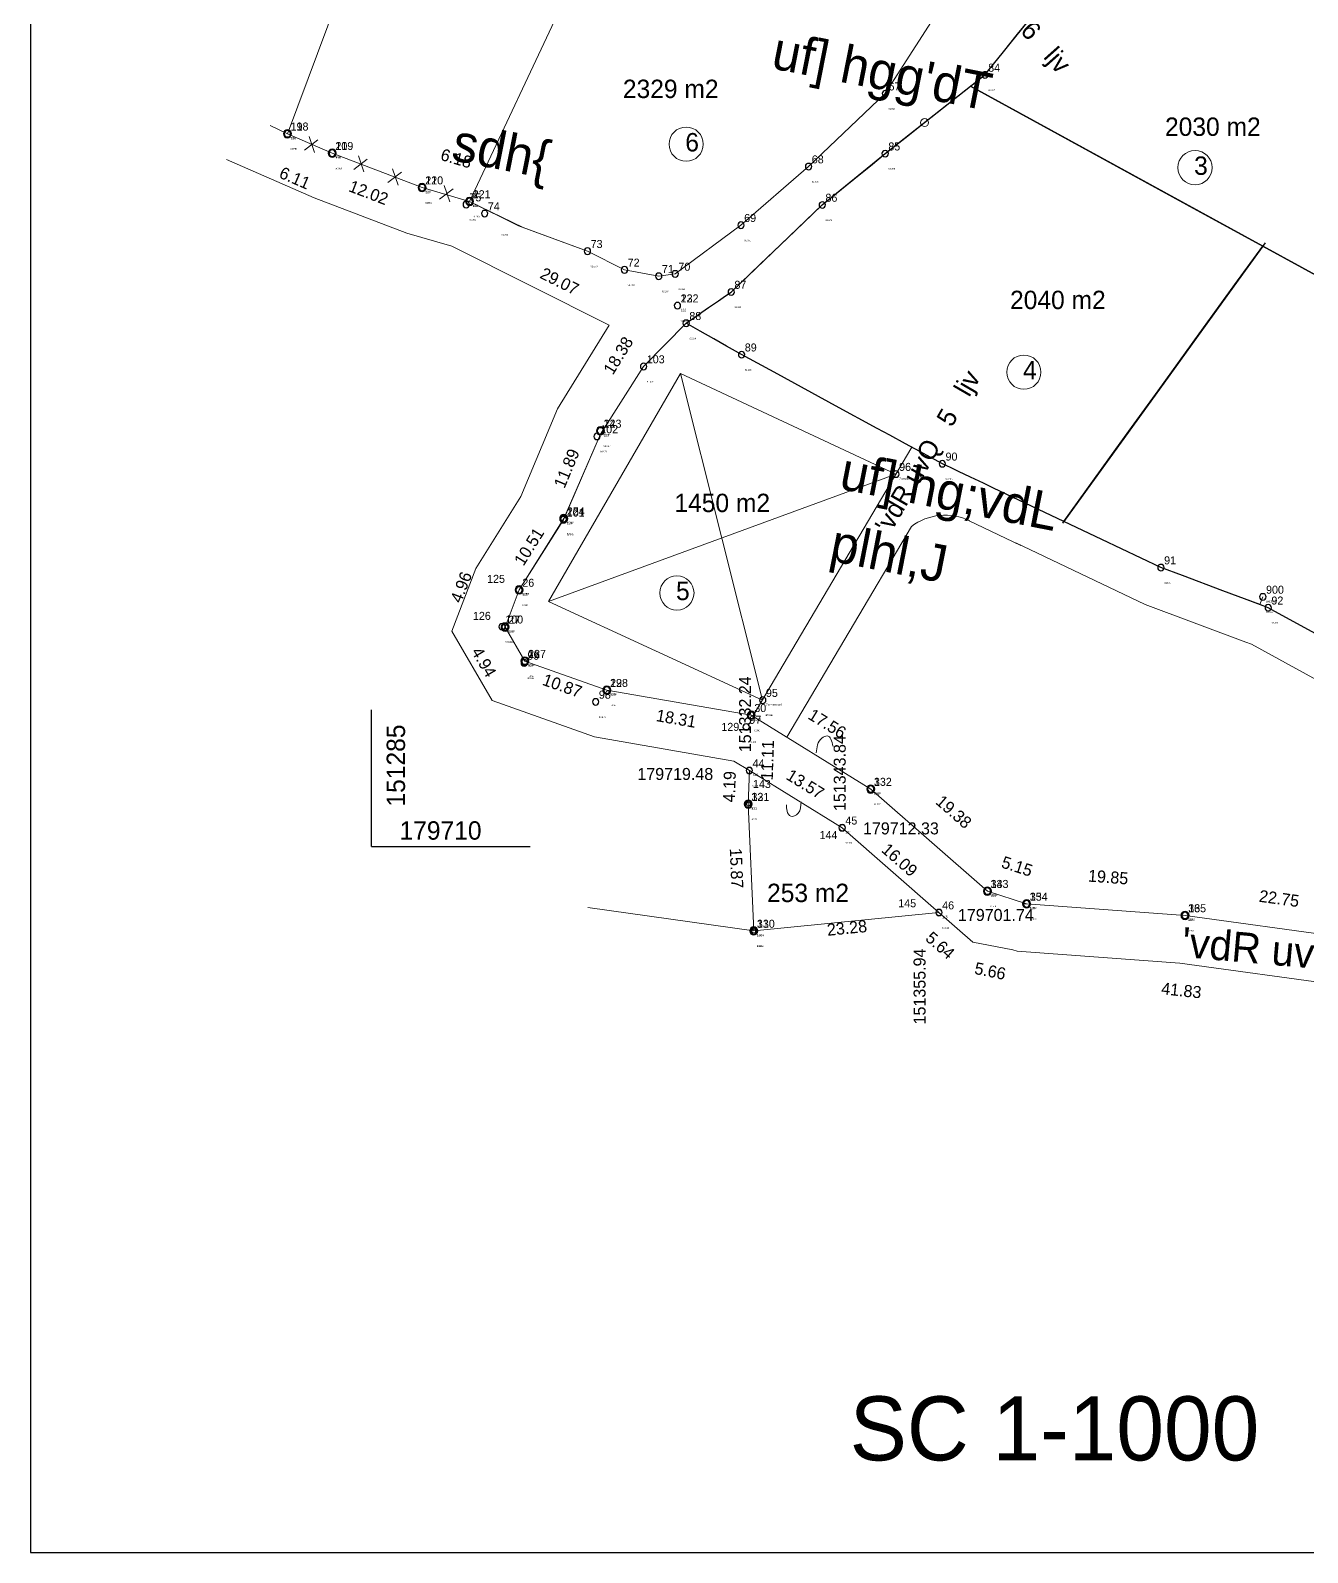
# Model space of a CAD drawing. Header units: millimetres. Extents: x 151242 to 151572, y 179622 to 180002.
# Drawn here: x 151242.4 to 151402, y 179621.7 to 179812 of the extents above; entities that cross this region are included whole.
import ezdxf

# ---------------------------------------------------------------- set-up
doc = ezdxf.new("R2010")
doc.units = ezdxf.units.MM
doc.layers.get('0').update_dxf_attribs({"linetype": 'CONTINUOUS'})
for name, color, linetype in [('DIM', 12, 'CONTINUOUS'), ('DIM6', 2, 'CONTINUOUS'), ('FRAME', 7, 'CONTINUOUS'), ('Layer1', 4, 'CONTINUOUS'), ('LINE', 3, 'CONTINUOUS'), ('Point_Codes', 7, 'CONTINUOUS'), ('Point_Elevations', 7, 'CONTINUOUS'), ('Point_Names', 7, 'CONTINUOUS'), ('TEXT', 6, 'CONTINUOUS')]:
    doc.layers.add(name, color=color, linetype=linetype)
doc.styles.add('F1', font='f1.shx', dxfattribs={"height": 0.5})
doc.styles.add('MONOTEXT', font='txt')

msp = doc.modelspace()

# ---------------------------------------------------------------- linework, layer by layer
at = {"color": 7}
for q in [(151285, 179727.06), (151304.86, 179710)]:
    msp.add_line((151285, 179710), q, dxfattribs=at)
at = {"color": 0}
for centre, radius, start, end in [((151361.69, 179806.42, 94.25), 0.4, 90, 270), ((151361.69, 179806.42, 94.25), 0.4, 270, 90), ((151349.23, 179804.08, 92.93), 0.4, 90, 270), ((151349.23, 179804.08, 92.93), 0.4, 270, 90), ((151274.5, 179799.07, 90.64), 0.5, 90, 270), ((151274.5, 179799.07), 0.4, 90, 270), ((151274.5, 179799.07, 90.64), 0.5, 270, 90), ((151274.5, 179799.07), 0.4, 270, 90), ((151280.1, 179796.64, 90.6), 0.5, 90, 270), ((151280.1, 179796.64, 90.6), 0.4, 90, 270), ((151280.1, 179796.64, 90.6), 0.5, 270, 90), ((151280.1, 179796.64, 90.6), 0.4, 270, 90), ((151349.21, 179796.58, 93.4), 0.4, 90, 270), ((151349.21, 179796.58, 93.4), 0.4, 270, 90), ((151339.64, 179794.97, 92.31), 0.4, 90, 270), ((151339.64, 179794.97, 92.31), 0.4, 270, 90), ((151291.33, 179792.34, 91.39), 0.5, 90, 270), ((151291.33, 179792.34), 0.4, 90, 270), ((151291.33, 179792.34, 91.39), 0.5, 270, 90), ((151291.33, 179792.34), 0.4, 270, 90), ((151296.85, 179790.22, 91.3), 0.4, 90, 270), ((151297.26, 179790.61, 92.24), 0.5, 90, 270), ((151296.85, 179790.22, 91.3), 0.4, 270, 90), ((151297.26, 179790.61, 92.24), 0.4, 90, 270), ((151297.26, 179790.61, 92.24), 0.5, 270, 90), ((151297.26, 179790.61, 92.24), 0.4, 270, 90), ((151299.15, 179789.09, 91.93), 0.4, 90, 270), ((151299.15, 179789.09, 91.93), 0.4, 270, 90), ((151341.35, 179790.17, 92.68), 0.4, 90, 270), ((151341.35, 179790.17, 92.68), 0.4, 270, 90), ((151331.19, 179787.64, 92.36), 0.4, 90, 270), ((151331.19, 179787.64, 92.36), 0.4, 270, 90), ((151312, 179784.39, 92.07), 0.4, 90, 270), ((151312, 179784.39, 92.07), 0.4, 270, 90), ((151316.63, 179782.06, 91.73), 0.4, 90, 270), ((151316.63, 179782.06, 91.73), 0.4, 270, 90), ((151320.91, 179781.26, 92.29), 0.4, 90, 270), ((151320.91, 179781.26, 92.29), 0.4, 270, 90), ((151322.97, 179781.55, 92.38), 0.4, 90, 270), ((151322.97, 179781.55, 92.38), 0.4, 270, 90), ((151329.97, 179779.29, 92.39), 0.4, 90, 270), ((151329.97, 179779.29, 92.39), 0.4, 270, 90), ((151323.25, 179777.59, 91.67), 0.4, 90, 270), ((151323.25, 179777.59, 91.67), 0.4, 270, 90), ((151324.34, 179775.39, 92.27), 0.4, 90, 270), ((151324.34, 179775.39, 92.27), 0.4, 270, 90), ((151331.27, 179771.46, 92.12), 0.4, 90, 270), ((151331.27, 179771.46, 92.12), 0.4, 270, 90), ((151319.02, 179769.98, 91.53), 0.4, 90, 270), ((151319.02, 179769.98, 91.53), 0.4, 270, 90), ((151313.62, 179761.93, 91.02), 0.5, 90, 270), ((151313.62, 179761.93, 91.02), 0.4, 90, 270), ((151313.62, 179761.93, 91.02), 0.5, 270, 90), ((151313.62, 179761.93, 91.02), 0.4, 270, 90), ((151313.2, 179761.24, 91.07), 0.4, 90, 270), ((151313.2, 179761.24, 91.07), 0.4, 270, 90), ((151350.56, 179756.53, 92.63), 0.4, 90, 270), ((151350.56, 179756.53, 92.63), 0.4, 270, 90), ((151356.36, 179757.82, 93.67), 0.4, 90, 270), ((151356.36, 179757.82, 93.67), 0.4, 270, 90), ((151309.03, 179750.97, 91.34), 0.5, 90, 270), ((151309.01, 179750.82, 90.83), 0.4, 90, 270), ((151309.03, 179750.97), 0.4, 90, 270), ((151309.01, 179750.82, 90.83), 0.4, 270, 90), ((151309.03, 179750.97, 91.34), 0.5, 270, 90), ((151309.03, 179750.97), 0.4, 270, 90), ((151383.68, 179744.85, 94.17), 0.4, 90, 270), ((151383.68, 179744.85, 94.17), 0.4, 270, 90), ((151303.46, 179742.05, 90.45), 0.5, 90, 270), ((151303.46, 179742.05), 0.4, 90, 270), ((151303.46, 179742.05, 90.45), 0.5, 270, 90), ((151303.46, 179742.05), 0.4, 270, 90), ((151396.42, 179741.18, 93.02), 0.4, 90, 270), ((151396.42, 179741.18, 93.02), 0.4, 270, 90), ((151397.09, 179739.83, 93.9), 0.4, 90, 270), ((151397.09, 179739.83, 93.9), 0.4, 270, 90), ((151301.33, 179737.46, 90.17), 0.4, 90, 270), ((151301.7, 179737.42, 90.8), 0.5, 90, 270), ((151301.7, 179737.42), 0.4, 90, 270), ((151301.33, 179737.46, 90.17), 0.4, 270, 90), ((151301.7, 179737.42, 90.8), 0.5, 270, 90), ((151301.7, 179737.42), 0.4, 270, 90), ((151304.18, 179733.16, 90.88), 0.5, 90, 270), ((151304.18, 179733.16), 0.4, 90, 270), ((151304.18, 179733.16, 90.88), 0.5, 270, 90), ((151304.18, 179733.16), 0.4, 270, 90), ((151304.1, 179732.93, 90.62), 0.4, 90, 270), ((151304.1, 179732.93, 90.62), 0.4, 270, 90), ((151314.43, 179729.53, 91.44), 0.5, 90, 270), ((151314.43, 179729.53), 0.4, 90, 270), ((151314.43, 179729.53, 91.44), 0.5, 270, 90), ((151314.43, 179729.53), 0.4, 270, 90), ((151313.03, 179728.06, 90.47), 0.4, 90, 270), ((151313.03, 179728.06, 90.47), 0.4, 270, 90), ((151333.91, 179728.28, 92.1), 0.4, 90, 270), ((151333.91, 179728.28, 92.1), 0.4, 270, 90), ((151332.47, 179726.39, 91.37), 0.5, 90, 270), ((151332.46, 179726.39), 0.4, 90, 270), ((151332.46, 179726.39), 0.4, 270, 90), ((151332.47, 179726.39, 91.37), 0.5, 270, 90), ((151331.84, 179724.92, 91.18), 0.4, 90, 270), ((151331.84, 179724.92, 91.18), 0.4, 270, 90), ((151332.24, 179719.48), 0.4, 90, 270), ((151332.24, 179719.48), 0.4, 270, 90), ((151347.41, 179717.17, 91.23), 0.5, 90, 270), ((151347.41, 179717.17, 91.23), 0.4, 90, 270), ((151347.41, 179717.17, 91.23), 0.5, 270, 90), ((151347.41, 179717.17, 91.23), 0.4, 270, 90), ((151332.1, 179715.29, 90.71), 0.5, 90, 270), ((151332.1, 179715.29, 90.71), 0.4, 90, 270), ((151332.1, 179715.29, 90.71), 0.5, 270, 90), ((151332.1, 179715.29, 90.71), 0.4, 270, 90), ((151343.84, 179712.33, 88.87), 0.4, 90, 270), ((151343.84, 179712.33, 88.87), 0.4, 270, 90), ((151361.99, 179704.41, 91.22), 0.5, 90, 270), ((151361.99, 179704.41), 0.4, 90, 270), ((151361.99, 179704.41, 91.22), 0.5, 270, 90), ((151361.99, 179704.41), 0.4, 270, 90), ((151366.89, 179702.82, 91.37), 0.5, 90, 270), ((151366.89, 179702.82, 91.37), 0.4, 90, 270), ((151366.89, 179702.82, 91.37), 0.5, 270, 90), ((151366.89, 179702.82, 91.37), 0.4, 270, 90), ((151355.94, 179701.73, 13.11), 0.4, 90, 270), ((151355.94, 179701.73, 13.11), 0.4, 270, 90), ((151386.69, 179701.37, 91.84), 0.5, 90, 270), ((151386.69, 179701.37), 0.4, 90, 270), ((151386.69, 179701.37, 91.84), 0.5, 270, 90), ((151386.69, 179701.37), 0.4, 270, 90), ((151332.78, 179699.43, 90.54), 0.5, 90, 270), ((151332.78, 179699.43), 0.4, 90, 270), ((151332.78, 179699.43, 90.54), 0.5, 270, 90), ((151332.78, 179699.43), 0.4, 270, 90)]:
    msp.add_arc(centre, radius, start, end, dxfattribs=at)
at = {"layer": 'DIM', "color": 7, "lineweight": 0}
for p, q in [((151274.5, 179799.07), (151291.89, 179845.62)), ((151280.1, 179796.64), (151274.5, 179799.07)), ((151291.33, 179792.34), (151280.1, 179796.64)), ((151297.26, 179790.61), (151291.33, 179792.34)), ((151303.39, 179787.54), (151297.26, 179790.61)), ((151309.03, 179750.97), (151313.62, 179761.53)), ((151303.46, 179742.05), (151309.03, 179750.97)), ((151301.7, 179737.42), (151303.46, 179742.05)), ((151304.18, 179733.16), (151301.7, 179737.42)), ((151314.43, 179729.53), (151304.18, 179733.16)), ((151332.47, 179726.39), (151314.43, 179729.53)), ((151347.41, 179717.17), (151332.47, 179726.39)), ((151332.1, 179715.29), (151332.24, 179719.48)), ((151343.84, 179712.33), (151332.24, 179719.48)), ((151347.41, 179717.17, 91.23), (151361.99, 179704.41)), ((151332.78, 179699.43), (151332.1, 179715.29)), ((151343.84, 179712.33, 88.87), (151355.94, 179701.73, 13.11)), ((151366.89, 179702.82), (151361.99, 179704.41)), ((151361.99, 179704.41), (151361.99, 179704.41)), ((151361.99, 179704.41), (151361.99, 179704.41)), ((151355.94, 179701.73), (151332.78, 179699.43)), ((151366.89, 179702.82), (151366.4, 179702.77)), ((151386.69, 179701.37), (151366.89, 179702.82)), ((151409.23, 179698.26), (151386.69, 179701.37))]:
    msp.add_line(p, q, dxfattribs=at)
at = {"layer": 'DIM6', "color": 7, "lineweight": 0}
for p, q in [((151319.72, 179838.41, 91.3), (151297.26, 179790.61, 91.3)), ((151349.23, 179804.08, 91.3), (151358.95, 179819.29, 91.3)), ((151349.23, 179804.08, 91.3), (151358.95, 179819.29, 91.3)), ((151371.21, 179818.26, 94.25), (151361.69, 179806.42, 94.25)), ((151368.94, 179815.44, 94.25), (151361.69, 179806.42, 94.25)), ((151361.69, 179806.42, 94.25), (151349.21, 179796.58, 93.4)), ((151361.69, 179806.42, 94.25), (151349.21, 179796.58, 94.25)), ((151339.64, 179794.97, 91.3), (151349.23, 179804.08, 91.3)), ((151339.64, 179794.97, 91.3), (151349.23, 179804.08, 91.3)), ((151354.14, 179800.46, 94.94), (151349.21, 179796.58, 94.94)), ((151274.5, 179799.07), (151272.33, 179800.12)), ((151278.31, 179798.32), (151276.62, 179797.03)), ((151277.21, 179798.74), (151277.89, 179796.71)), ((151278.19, 179798.24), (151278.31, 179798.32)), ((151349.21, 179796.58, 93.4), (151341.35, 179790.17, 92.68)), ((151349.21, 179796.58, 94.94), (151341.35, 179790.17, 94.94)), ((151349.21, 179796.58, 94.25), (151341.35, 179790.17, 94.25)), ((151277.84, 179791.08), (151266.89, 179795.83)), ((151284.47, 179795.89), (151282.79, 179794.61)), ((151283.37, 179796.31), (151284.05, 179794.29)), ((151284.35, 179795.81), (151284.47, 179795.89)), ((151287.65, 179794.67), (151288.33, 179792.65)), ((151331.19, 179787.64, 91.3), (151339.64, 179794.97, 91.3)), ((151331.19, 179787.64, 91.3), (151339.64, 179794.97, 91.3)), ((151288.76, 179794.25), (151287.07, 179792.97)), ((151288.64, 179794.17), (151288.76, 179794.25)), ((151294.1, 179792.59), (151294.79, 179790.57)), ((151289.41, 179786.65), (151277.84, 179791.08)), ((151295.21, 179792.17), (151293.52, 179790.89)), ((151295.09, 179792.09), (151295.21, 179792.17)), ((151297.26, 179790.61, 91.3), (151297.26, 179790.61, 91.3)), ((151297.26, 179790.61, 91.3), (151297.26, 179790.61, 91.3)), ((151297.26, 179790.61, 91.3), (151297.26, 179790.61, 91.3)), ((151297.26, 179790.61, 91.3), (151303.95, 179787.34, 91.3)), ((151341.35, 179790.17, 92.68), (151329.97, 179779.29, 92.39)), ((151341.35, 179790.17, 94.94), (151329.97, 179779.29, 94.94)), ((151341.35, 179790.17, 94.25), (151329.97, 179779.29, 94.25)), ((151303.39, 179787.54, 91.3), (151312, 179784.39, 91.3)), ((151303.95, 179787.34, 91.3), (151312, 179784.39, 91.3)), ((151322.97, 179781.55, 91.3), (151331.19, 179787.64, 91.3)), ((151322.97, 179781.55, 91.3), (151331.19, 179787.64, 91.3)), ((151295.06, 179785), (151289.41, 179786.65)), ((151314.71, 179775.16), (151295.06, 179785)), ((151312, 179784.39, 91.3), (151316.63, 179782.06, 91.3)), ((151312, 179784.39, 91.3), (151316.63, 179782.06, 91.3)), ((151316.63, 179782.06, 91.3), (151320.91, 179781.26, 91.3)), ((151316.63, 179782.06, 91.3), (151320.91, 179781.26, 91.3)), ((151320.91, 179781.26, 91.3), (151322.97, 179781.55, 91.3)), ((151320.91, 179781.26, 91.3), (151322.97, 179781.55, 91.3)), ((151329.97, 179779.29, 92.39), (151324.34, 179775.39, 92.27)), ((151329.97, 179779.29, 94.94), (151324.34, 179775.39, 94.94)), ((151329.97, 179779.29, 94.25), (151324.34, 179775.39, 94.25)), ((151308.27, 179764.68), (151314.71, 179775.16)), ((151324.34, 179775.39, 92.27), (151319.02, 179769.98, 91.53)), ((151324.34, 179775.39, 92.68), (151319.02, 179769.98, 92.68)), ((151324.34, 179775.39, 92.27), (151331.27, 179771.46, 92.12)), ((151324.34, 179775.39, 94.94), (151331.27, 179771.46, 94.94)), ((151331.27, 179771.46, 92.68), (151324.34, 179775.39, 92.68)), ((151324.34, 179775.39, 94.25), (151331.27, 179771.46, 94.25)), ((151319.02, 179769.98, 91.53), (151313.62, 179761.53, 91.02)), ((151319.02, 179769.98, 92.68), (151313.62, 179761.53, 92.68)), ((151331.27, 179771.46, 92.12), (151356.36, 179757.82, 93.67)), ((151331.27, 179771.46, 94.94), (151352.55, 179759.89, 94.94)), ((151352.55, 179759.89, 92.68), (151331.27, 179771.46, 92.68)), ((151331.27, 179771.46, 94.25), (151356.36, 179757.82, 94.25)), ((151303.68, 179753.73), (151308.27, 179764.68)), ((151313.62, 179761.53, 92.68), (151309.01, 179750.82, 92.68)), ((151332.66, 179726.26, 92.68), (151352.55, 179759.89, 92.68)), ((151352.55, 179759.89, 94.94), (151356.36, 179757.82, 94.94)), ((151356.36, 179757.82, 93.67), (151383.68, 179744.85, 94.17)), ((151356.36, 179757.82, 94.94), (151383.68, 179744.85, 94.94)), ((151356.36, 179757.82, 94.25), (151383.68, 179744.85, 94.25)), ((151298.06, 179744.74), (151303.68, 179753.73)), ((151309.01, 179750.82, 92.68), (151303.46, 179742.05, 92.68)), ((151366.18, 179747.62, 97.69), (151359.64, 179750.75, 97.69)), ((151381.73, 179740.24), (151365.55, 179747.92)), ((151295.07, 179736.88), (151298.06, 179744.74)), ((151383.68, 179744.85, 94.17), (151396.05, 179740.22, 97.69)), ((151383.68, 179744.85, 94.94), (151396.05, 179740.22, 94.94)), ((151383.68, 179744.85, 94.25), (151397.09, 179739.83, 94.25)), ((151303.46, 179742.05, 92.68), (151301.7, 179737.42, 92.68)), ((151396.05, 179740.22, 97.69), (151396.42, 179741.18, 93.02)), ((151394.29, 179735.54), (151381.73, 179740.24)), ((151397.09, 179739.83, 93.9), (151396.05, 179740.22, 97.69)), ((151396.05, 179740.22), (151397.09, 179739.83)), ((151416.94, 179728.93, 94.06), (151397.09, 179739.83, 93.9)), ((151397.09, 179739.83), (151416.94, 179728.93)), ((151397.09, 179739.83, 94.25), (151416.94, 179728.93, 94.25)), ((151301.7, 179737.42, 92.68), (151304.18, 179733.16, 92.68)), ((151300.11, 179728.24), (151295.07, 179736.88)), ((151394.99, 179735.27), (151394.29, 179735.54)), ((151415.01, 179724.28), (151394.99, 179735.27)), ((151304.18, 179733.16, 92.68), (151314.43, 179729.53, 92.68)), ((151312.9, 179723.7), (151300.11, 179728.24)), ((151314.43, 179729.53, 92.68), (151332.46, 179726.39, 92.68)), ((151332.46, 179726.39, 92.68), (151332.66, 179726.26, 92.68)), ((151330.3, 179720.67), (151312.9, 179723.7)), ((151332.24, 179719.48), (151330.3, 179720.67))]:
    msp.add_line(p, q, dxfattribs=at)
at = {"layer": 'DIM6', "color": 7}
for p, q in [((151365.77, 179811.5, 0.88), (151371.21, 179818.26, 0.88)), ((151364, 179809.3, 0.88), (151365.77, 179811.5, 0.88)), ((151361.69, 179806.42, 0.88), (151364, 179809.3, 0.88)), ((151359.89, 179805.01, 0.88), (151361.69, 179806.42, 0.88)), ((151354.14, 179800.46, 93.5), (151359.89, 179805.01, 93.5)), ((151359.89, 179805.01, 90.53), (151411.98, 179776.48, -0.73)), ((151359.89, 179805.01, 93.5), (151378.14, 179795.01, 93.5)), ((151396.4, 179785.01, 0.88), (151359.89, 179805.01, 0.88)), ((151351.68, 179798.52, 93.5), (151354.14, 179800.46, 93.5)), ((151349.21, 179796.58, 93.5), (151351.68, 179798.52, 93.5)), ((151347.62, 179795.28, 93.5), (151349.21, 179796.58, 93.5)), ((151345.28, 179793.38, 93.5), (151347.62, 179795.28, 93.5)), ((151378.14, 179795.01, 93.5), (151388.64, 179789.26, 93.5)), ((151341.35, 179790.17, 93.5), (151345.28, 179793.38, 93.5)), ((151337, 179786.02, 93.5), (151340.08, 179788.96, 93.5)), ((151340.08, 179788.96, 93.5), (151341.35, 179790.17, 93.5)), ((151388.64, 179789.26, 93.5), (151396.4, 179785.01, 93.5)), ((151333.6, 179782.76, 93.5), (151337, 179786.02, 93.5)), ((151396.69, 179785.42, 28.52), (151371.37, 179750.39, 93.92)), ((151396.4, 179785.01, 93.5), (151391.67, 179778.47, 93.5)), ((151393.27, 179780.69), (151396.4, 179785.01)), ((151396.4, 179785.01), (151411.06, 179776.98)), ((151411.06, 179776.98, 0.88), (151396.4, 179785.01, 0.88)), ((151329.97, 179779.29, 93.5), (151333.6, 179782.76, 93.5)), ((151329.26, 179778.8, 93.5), (151329.97, 179779.29, 93.5)), ((151388.48, 179774.06), (151393.27, 179780.69)), ((151324.34, 179775.39, 93.5), (151327.15, 179777.34, 93.5)), ((151327.15, 179777.34, 93.5), (151328.36, 179778.17, 93.5)), ((151328.36, 179778.17, 93.5), (151329.26, 179778.8, 93.5)), ((151391.67, 179778.47, 93.5), (151384.03, 179767.91, 93.5)), ((151326.07, 179774.41, 93.5), (151324.34, 179775.39, 93.5)), ((151327.8, 179773.42, 93.5), (151326.07, 179774.41, 93.5)), ((151383.32, 179766.92), (151388.48, 179774.06)), ((151329.36, 179772.54, 93.5), (151327.8, 179773.42, 93.5)), ((151331.27, 179771.46, 93.5), (151329.36, 179772.54, 93.5)), ((151335.78, 179769.01, 93.5), (151331.27, 179771.46, 93.5)), ((151343.02, 179765.07, 93.5), (151335.78, 179769.01, 93.5)), ((151384.03, 179767.91, 93.5), (151375.33, 179755.87, 93.5)), ((151379.68, 179761.89), (151383.32, 179766.92)), ((151348.21, 179762.25, 93.5), (151343.02, 179765.07, 93.5)), ((151349.8, 179761.38, 93.5), (151348.21, 179762.25, 93.5)), ((151351.77, 179760.31, 93.5), (151349.8, 179761.38, 93.5)), ((151353.55, 179759.34, 93.5), (151351.77, 179760.31, 93.5)), ((151378.05, 179759.64), (151379.68, 179761.89)), ((151355.37, 179758.36, 93.5), (151353.55, 179759.34, 93.5)), ((151356.36, 179757.82, 93.5), (151355.37, 179758.36, 93.5)), ((151374.42, 179754.61), (151378.05, 179759.64)), ((151357.46, 179757.3, 93.5), (151356.36, 179757.82, 93.5)), ((151358.36, 179756.87, 93.5), (151357.46, 179757.3, 93.5)), ((151359.89, 179756.14, 93.5), (151358.36, 179756.87, 93.5)), ((151361.49, 179755.38, 93.5), (151359.89, 179756.14, 93.5)), ((151362.76, 179754.78, 93.5), (151361.49, 179755.38, 93.5)), ((151364.34, 179754.03, 93.5), (151362.76, 179754.78, 93.5)), ((151375.33, 179755.87, 93.5), (151371.53, 179750.62, 93.5)), ((151371.53, 179750.62), (151374.42, 179754.61)), ((151371.53, 179750.62, 93.5), (151364.34, 179754.03, 93.5)), ((151376.28, 179748.36), (151371.53, 179750.62)), ((151383.68, 179744.85), (151376.28, 179748.36)), ((151386.38, 179743.84), (151383.68, 179744.85)), ((151391.43, 179741.95), (151386.38, 179743.84)), ((151396.05, 179740.23), (151391.43, 179741.95)), ((151397.09, 179739.83), (151396.05, 179740.23)), ((151416.94, 179728.93), (151397.09, 179739.83))]:
    msp.add_line(p, q, dxfattribs=at)
at = {"layer": 'DIM6', "color": 7, "lineweight": 0}
for centre, radius in [((151354.14, 179800.46, 96.48), 0.5), ((151324.34, 179797.77), 2.14), ((151387.94, 179794.83), 2.14), ((151366.55, 179769.27), 2.14), ((151323.18, 179741.68), 2.14), ((151332.24, 179719.48), 0.371), ((151343.84, 179712.33), 0.371), ((151355.94, 179701.74, 9.45), 0.371)]:
    msp.add_circle(centre, radius, dxfattribs=at)
msp.add_arc((151356.71, 179744.44, 97.69), 6.96, 63.7646, 127.3723, dxfattribs=at)
for points in [[(151342.71, 179722.49), (151341.96, 179723.81), (151341.3, 179723.53), (151340.59, 179721.69)], [(151338.7, 179715.56), (151338.32, 179714.14), (151337.42, 179713.76), (151336.95, 179714.42), (151336.9, 179715.18)]]:
    msp.add_spline(points, degree=3, dxfattribs=at)
at = {"layer": 'Layer1', "color": 7, "linetype": 'Continuous'}
for p, q in [((151242.38, 180001.74), (151242.38, 179621.74)), ((151242.38, 179621.74), (151522.38, 179621.74))]:
    msp.add_line(p, q, dxfattribs=at)
at = {"layer": 'LINE', "color": 7, "lineweight": 0}
for p, q in [((151332.78, 179699.43), (151312.06, 179702.36)), ((151355.94, 179701.74, 9.45), (151360.19, 179698.02, -13.43)), ((151365.17, 179697.07), (151360.19, 179698.02)), ((151365.73, 179696.89), (151365.17, 179697.07)), ((151386.06, 179695.4), (151365.73, 179696.89)), ((151407.32, 179692.47), (151386.06, 179695.4))]:
    msp.add_line(p, q, dxfattribs=at)
for centre in [(151332.1, 179715.29, 90.71), (151332.78, 179699.43, 90.54)]:
    msp.add_circle(centre, 0.24, dxfattribs=at)
at = {"layer": 'TEXT', "color": 7, "lineweight": 0}
for p, q in [((151323.65, 179769.1, 92.32), (151307.12, 179740.61, 91.36)), ((151323.65, 179769.1, 92.32), (151350.56, 179756.53, 92.63)), ((151333.86, 179728.29, 92.21), (151323.65, 179769.1, 92.32)), ((151352.55, 179759.89, 92.68), (151332.66, 179726.26, 92.18)), ((151350.56, 179756.53, 92.63), (151307.12, 179740.61, 91.36)), ((151352.49, 179749.97, 92.57), (151336.92, 179723.64, 92.18)), ((151307.12, 179740.61, 91.36), (151333.86, 179728.29, 92.21))]:
    msp.add_line(p, q, dxfattribs=at)

# ---------------------------------------------------------------- texts
at = {"color": 7, "ltscale": 0.2}
msp.add_text('SC 1-1000', height=8.008, dxfattribs=at).set_placement((151344.78, 179633.26))
at = {"flags": 1}
for tag, p, height in [('NAME', (151361.29, 179806.02, 94.25), 0.004), ('FEATURE_CODE', (151361.29, 179806.02, 94.25), 0.004), ('NAME', (151348.83, 179803.68, 92.93), 0.004), ('FEATURE_CODE', (151348.83, 179803.68, 92.93), 0.004), ('NAME', (151274, 179798.57, 90.64), 0.005), ('FEATURE_CODE', (151274, 179798.57, 90.64), 0.005), ('NAME', (151274.1, 179798.67), 0.004), ('FEATURE_CODE', (151274.1, 179798.67), 0.004), ('NAME', (151279.6, 179796.14, 90.6), 0.005), ('FEATURE_CODE', (151279.6, 179796.14, 90.6), 0.005), ('NAME', (151279.7, 179796.24, 90.6), 0.004), ('FEATURE_CODE', (151279.7, 179796.24, 90.6), 0.004), ('NAME', (151339.24, 179794.57, 92.31), 0.004), ('FEATURE_CODE', (151339.24, 179794.57, 92.31), 0.004), ('NAME', (151348.81, 179796.18, 93.4), 0.004), ('FEATURE_CODE', (151348.81, 179796.18, 93.4), 0.004), ('NAME', (151290.83, 179791.84, 91.39), 0.005), ('FEATURE_CODE', (151290.83, 179791.84, 91.39), 0.005), ('NAME', (151290.93, 179791.94), 0.004), ('FEATURE_CODE', (151290.93, 179791.94), 0.004), ('NAME', (151296.45, 179789.82, 91.3), 0.004), ('FEATURE_CODE', (151296.45, 179789.82, 91.3), 0.004), ('NAME', (151296.76, 179790.11, 92.24), 0.005), ('FEATURE_CODE', (151296.76, 179790.11, 92.24), 0.005), ('NAME', (151296.86, 179790.21, 92.24), 0.004), ('FEATURE_CODE', (151296.86, 179790.21, 92.24), 0.004), ('NAME', (151340.95, 179789.77, 92.68), 0.004), ('FEATURE_CODE', (151340.95, 179789.77, 92.68), 0.004), ('NAME', (151298.75, 179788.69, 91.93), 0.004), ('FEATURE_CODE', (151298.75, 179788.69, 91.93), 0.004), ('NAME', (151330.79, 179787.24, 92.36), 0.004), ('FEATURE_CODE', (151330.79, 179787.24, 92.36), 0.004), ('NAME', (151311.6, 179783.99, 92.07), 0.004), ('FEATURE_CODE', (151311.6, 179783.99, 92.07), 0.004), ('NAME', (151316.23, 179781.66, 91.73), 0.004), ('FEATURE_CODE', (151316.23, 179781.66, 91.73), 0.004), ('NAME', (151322.57, 179781.15, 92.38), 0.004), ('FEATURE_CODE', (151322.57, 179781.15, 92.38), 0.004), ('NAME', (151320.51, 179780.86, 92.29), 0.004), ('FEATURE_CODE', (151320.51, 179780.86, 92.29), 0.004), ('NAME', (151329.57, 179778.89, 92.39), 0.004), ('FEATURE_CODE', (151329.57, 179778.89, 92.39), 0.004), ('NAME', (151322.85, 179777.19, 91.67), 0.004), ('FEATURE_CODE', (151322.85, 179777.19, 91.67), 0.004), ('NAME', (151323.94, 179774.99, 92.27), 0.004), ('FEATURE_CODE', (151323.94, 179774.99, 92.27), 0.004), ('NAME', (151330.87, 179771.06, 92.12), 0.004), ('FEATURE_CODE', (151330.87, 179771.06, 92.12), 0.004), ('NAME', (151318.62, 179769.58, 91.53), 0.004), ('FEATURE_CODE', (151318.62, 179769.58, 91.53), 0.004), ('NAME', (151312.8, 179760.84, 91.07), 0.004), ('FEATURE_CODE', (151312.8, 179760.84, 91.07), 0.004), ('NAME', (151313.12, 179761.43, 91.02), 0.005), ('FEATURE_CODE', (151313.12, 179761.43, 91.02), 0.005), ('NAME', (151313.22, 179761.53, 91.02), 0.004), ('FEATURE_CODE', (151313.22, 179761.53, 91.02), 0.004), ('NAME', (151355.96, 179757.42, 93.67), 0.004), ('FEATURE_CODE', (151355.96, 179757.42, 93.67), 0.004), ('NAME', (151350.16, 179756.13, 92.63), 0.004), ('FEATURE_CODE', (151350.16, 179756.13, 92.63), 0.004), ('NAME', (151308.53, 179750.47, 91.34), 0.005), ('FEATURE_CODE', (151308.53, 179750.47, 91.34), 0.005), ('NAME', (151308.61, 179750.42, 90.83), 0.004), ('FEATURE_CODE', (151308.61, 179750.42, 90.83), 0.004), ('NAME', (151308.63, 179750.57), 0.004), ('FEATURE_CODE', (151308.63, 179750.57), 0.004), ('NAME', (151383.28, 179744.45, 94.17), 0.004), ('FEATURE_CODE', (151383.28, 179744.45, 94.17), 0.004), ('NAME', (151302.96, 179741.55, 90.45), 0.005), ('FEATURE_CODE', (151302.96, 179741.55, 90.45), 0.005), ('NAME', (151303.06, 179741.65), 0.004), ('FEATURE_CODE', (151303.06, 179741.65), 0.004), ('NAME', (151396.02, 179740.78, 93.02), 0.004), ('FEATURE_CODE', (151396.02, 179740.78, 93.02), 0.004), ('NAME', (151396.69, 179739.43, 93.9), 0.004), ('FEATURE_CODE', (151396.69, 179739.43, 93.9), 0.004), ('NAME', (151300.93, 179737.06, 90.17), 0.004), ('FEATURE_CODE', (151300.93, 179737.06, 90.17), 0.004), ('NAME', (151301.2, 179736.92, 90.8), 0.005), ('FEATURE_CODE', (151301.2, 179736.92, 90.8), 0.005), ('NAME', (151301.3, 179737.02), 0.004), ('FEATURE_CODE', (151301.3, 179737.02), 0.004), ('NAME', (151303.68, 179732.66, 90.88), 0.005), ('FEATURE_CODE', (151303.68, 179732.66, 90.88), 0.005), ('NAME', (151303.7, 179732.53, 90.62), 0.004), ('FEATURE_CODE', (151303.7, 179732.53, 90.62), 0.004), ('NAME', (151303.78, 179732.76), 0.004), ('FEATURE_CODE', (151303.78, 179732.76), 0.004), ('NAME', (151313.93, 179729.03, 91.44), 0.005), ('FEATURE_CODE', (151313.93, 179729.03, 91.44), 0.005), ('NAME', (151314.03, 179729.13), 0.004), ('FEATURE_CODE', (151314.03, 179729.13), 0.004), ('NAME', (151333.51, 179727.88, 92.1), 0.004), ('FEATURE_CODE', (151333.51, 179727.88, 92.1), 0.004), ('NAME', (151312.63, 179727.66, 90.47), 0.004), ('FEATURE_CODE', (151312.63, 179727.66, 90.47), 0.004), ('NAME', (151332.06, 179725.99), 0.004), ('FEATURE_CODE', (151332.06, 179725.99), 0.004), ('NAME', (151331.44, 179724.52, 91.18), 0.004), ('FEATURE_CODE', (151331.44, 179724.52, 91.18), 0.004), ('NAME', (151331.97, 179725.89, 91.37), 0.005), ('FEATURE_CODE', (151331.97, 179725.89, 91.37), 0.005), ('NAME', (151331.84, 179719.08), 0.004), ('FEATURE_CODE', (151331.84, 179719.08), 0.004), ('NAME', (151346.91, 179716.67, 91.23), 0.005), ('FEATURE_CODE', (151346.91, 179716.67, 91.23), 0.005), ('NAME', (151347.01, 179716.77, 91.23), 0.004), ('FEATURE_CODE', (151347.01, 179716.77, 91.23), 0.004), ('NAME', (151331.6, 179714.79, 90.71), 0.005), ('FEATURE_CODE', (151331.6, 179714.79, 90.71), 0.005), ('NAME', (151331.7, 179714.89, 90.71), 0.004), ('FEATURE_CODE', (151331.7, 179714.89, 90.71), 0.004), ('NAME', (151343.44, 179711.93, 88.87), 0.004), ('FEATURE_CODE', (151343.44, 179711.93, 88.87), 0.004), ('NAME', (151361.49, 179703.91, 91.22), 0.005), ('FEATURE_CODE', (151361.49, 179703.91, 91.22), 0.005), ('NAME', (151361.59, 179704.01), 0.004), ('FEATURE_CODE', (151361.59, 179704.01), 0.004), ('NAME', (151355.54, 179701.33, 13.11), 0.004), ('FEATURE_CODE', (151355.54, 179701.33, 13.11), 0.004), ('NAME', (151366.39, 179702.32, 91.37), 0.005), ('FEATURE_CODE', (151366.39, 179702.32, 91.37), 0.005), ('NAME', (151366.49, 179702.42, 91.37), 0.004), ('FEATURE_CODE', (151366.49, 179702.42, 91.37), 0.004), ('NAME', (151386.19, 179700.87, 91.84), 0.005), ('FEATURE_CODE', (151386.19, 179700.87, 91.84), 0.005), ('NAME', (151386.29, 179700.97), 0.004), ('FEATURE_CODE', (151386.29, 179700.97), 0.004), ('NAME', (151332.28, 179698.93, 90.54), 0.005), ('FEATURE_CODE', (151332.28, 179698.93, 90.54), 0.005), ('NAME', (151332.38, 179699.03), 0.004), ('FEATURE_CODE', (151332.38, 179699.03), 0.004)]:
    msp.add_attdef(tag, p, '', height=height, dxfattribs=at)
at = {"layer": 'DIM6', "color": 7, "lineweight": 0, "char_height": 1.5, "attachment_point": 5}
for s, insert, rotation in [('\\A1;6.18', (151295.61, 179795.98), 343.7105), ('\\A1;6.11', (151275.43, 179793.53), 336.5259), ('\\A1;12.02', (151284.65, 179791.71), 339.0704), ('\\A1;29.07', (151308.52, 179780.63), 333.387), ('\\A1;18.38', (151315.86, 179771.35), 58.401), ('\\A1;11.89', (151309.41, 179757.25), 67.3004), ('\\A1;10.51', (151304.71, 179747.47), 58.0022), ('\\A1;4.96', (151296.22, 179742.4), 69.1301), ('\\A1;4.94', (151299.06, 179733.03), 300.2538), ('\\A1;10.87', (151308.86, 179730.08), 340.4861), ('\\A1;151332.24', (151331.71, 179726.51), 90), ('\\A1;18.31', (151323.1, 179725.97), 350.127), ('\\A1;17.56', (151341.97, 179725.34), 328.3461), ('\\A1;11.11', (151334.49, 179720.77), 88.1354), ('\\A1;151343.84', (151343.54, 179719.16), 90), ('\\A1;4.19', (151329.75, 179717.46), 88.1354), ('\\A1;13.57', (151339.23, 179717.79), 328.3461), ('\\A1;19.38', (151357.79, 179714.32), 318.8073), ('\\A1;15.87', (151330.63, 179707.28), 272.4301), ('\\A1;16.09', (151351.01, 179708.31), 318.8073), ('\\A1;5.15', (151365.7, 179707.5), 341.9883), ('\\A1;19.85', (151377.09, 179706.16), 355.8107), ('\\A1;22.75', (151398.46, 179703.48), 352.1564), ('\\A1;23.28', (151344.44, 179699.8), 5.6681), ('\\A1;5.64', (151356.09, 179697.62), 318.8073), ('\\A1;151355.94', (151353.52, 179692.49), 90), ('\\A1;5.66', (151362.34, 179694.42), 348.4714), ('\\A1;41.83', (151386.24, 179692), 353.9365)]:
    msp.add_mtext(s, dxfattribs=dict(at, insert=insert, rotation=rotation))
for s, insert in [('\\A1;179719.48', (151322.98, 179719.04)), ('\\A1;179712.33', (151351.18, 179712.24)), ('\\A1;179701.74', (151363.05, 179701.42))]:
    msp.add_mtext(s, dxfattribs=dict(at, insert=insert))
at = {"layer": 'FRAME', "color": 7, "style": 'F1'}
for s, height, rotation, p in [("'vdR uvQ   6   ljv", 2.3438, 311.7445, (151355.74, 179823.35)), ("uf] hgg'dT", 4.687, 348.85, (151334.82, 179807.28, -62.34)), ('sdh{', 4.687, 348.85, (151294.84, 179795.81)), ("'vdR uvQ   5   ljv", 2.3437, 59.9405, (151349.82, 179748.95)), ('uf] hg;vdL', 4.687, 348.85, (151343.32, 179754.72)), ('plhl,J', 4.687, 348.85, (151342.08, 179745.74)), ("'vdR uvQ 6 ljv", 3.75, 354.9673, (151386.17, 179696.2, 100.92))]:
    msp.add_text(s, height=height, rotation=rotation, dxfattribs=at).set_placement(p)
at = {"layer": 'Point_Codes', "color": 7, "style": 'MONOTEXT'}
for s, p in [('seaj', (151274.9, 179798.47, 90.64)), ('seaj', (151280.5, 179796.04, 90.6)), ('seaj', (151291.73, 179791.74, 91.39)), ('seaj', (151297.66, 179790.01, 92.24)), ('cr', (151332.5, 179714.69, 90.71)), ('5azooq', (151333.18, 179698.83, 90.54))]:
    msp.add_text(s, height=0.2, dxfattribs=at).set_placement(p)
at = {"layer": 'Point_Codes', "color": 6, "style": 'MONOTEXT'}
for s, p in [('118', (151274.9, 179798.37)), ('119', (151280.5, 179795.94, 90.6)), ('120', (151291.73, 179791.64)), ('121', (151297.66, 179789.91, 92.24)), ('122', (151323.65, 179776.89, 91.67)), ('123', (151314.02, 179761.23, 91.02)), ('7amamoot', (151350.96, 179755.83, 92.63)), ('124', (151309.43, 179750.27)), ('125', (151303.86, 179741.35)), ('we3reh', (151396.82, 179740.48, 93.02)), ('126', (151302.1, 179736.72)), ('127', (151304.58, 179732.46)), ('128', (151314.83, 179728.83)), ('7amamoot', (151334.31, 179727.58, 92.1)), ('129', (151332.86, 179725.69)), ('143', (151332.64, 179718.78)), ('132', (151347.81, 179716.47, 91.23)), ('131', (151332.5, 179714.59, 90.71)), ('144', (151344.24, 179711.63, 88.87)), ('133', (151362.39, 179703.71)), ('145', (151356.34, 179701.03, 13.11)), ('134', (151367.29, 179702.12, 91.37)), ('135', (151387.09, 179700.67)), ('130', (151333.18, 179698.73))]:
    msp.add_text(s, height=0.3, dxfattribs=at).set_placement(p)
at = {"layer": 'Point_Elevations', "color": 7, "style": 'MONOTEXT'}
for s, p in [('94.247', (151362.09, 179804.42, 94.25)), ('92.926', (151349.63, 179802.08, 92.93)), ('0.000', (151274.9, 179797.07)), ('90.641', (151274.9, 179797.07, 90.64)), ('90.600', (151280.5, 179794.64, 90.6)), ('90.600', (151280.5, 179794.64, 90.6)), ('93.395', (151349.61, 179794.58, 93.4)), ('92.306', (151340.04, 179792.97, 92.31)), ('0.000', (151291.73, 179790.34)), ('91.394', (151291.73, 179790.34, 91.39)), ('92.243', (151297.66, 179788.61, 92.24)), ('92.243', (151297.66, 179788.61, 92.24)), ('91.302', (151297.25, 179788.22, 91.3)), ('92.678', (151341.75, 179788.17, 92.68)), ('91.933', (151301.24, 179786.35, 18.39)), ('92.358', (151331.59, 179785.64, 92.36)), ('92.070', (151312.4, 179782.39, 92.07)), ('91.730', (151317.03, 179780.06, 91.73)), ('92.287', (151321.31, 179779.26, 92.29)), ('92.385', (151323.37, 179779.55, 92.38)), ('92.386', (151330.37, 179777.29, 92.39)), ('91.675', (151323.65, 179775.59, 91.67)), ('92.274', (151324.74, 179773.39, 92.27)), ('91.529', (151319.42, 179767.98, 91.53)), ('92.120', (151331.67, 179769.46, 92.12)), ('91.017', (151314.02, 179761.33, 91.02)), ('91.073', (151313.6, 179759.24, 91.07)), ('91.017', (151314.02, 179759.93, 91.02)), ('92.630', (151350.96, 179754.53, 92.63)), ('93.668', (151356.76, 179755.82, 93.67)), ('90.829', (151309.41, 179748.82, 90.83)), ('91.336', (151309.43, 179750.37, 91.34)), ('0.000', (151309.43, 179748.97)), ('90.455', (151303.86, 179741.45, 90.45)), ('94.165', (151384.08, 179742.85, 94.17)), ('0.000', (151303.86, 179740.05)), ('93.016', (151396.82, 179739.18, 93.02)), ('93.901', (151397.49, 179737.83, 93.9)), ('90.174', (151301.73, 179735.46, 90.17)), ('90.798', (151302.1, 179736.82, 90.8)), ('0.000', (151302.1, 179735.42)), ('90.882', (151304.58, 179732.56, 90.88)), ('90.622', (151304.5, 179730.93, 90.62)), ('0.000', (151304.58, 179731.16)), ('91.440', (151314.83, 179728.93, 91.44)), ('90.470', (151313.43, 179726.06, 90.47)), ('0.000', (151314.83, 179727.53)), ('91.373', (151332.87, 179725.79, 91.37)), ('92.214', (151334.26, 179726.29, 92.21)), ('92.099', (151334.31, 179726.28, 92.1)), ('0.000', (151332.86, 179724.39)), ('91.183', (151332.24, 179722.92, 91.18)), ('0.000', (151332.64, 179717.48)), ('91.232', (151347.81, 179716.57, 91.23)), ('91.232', (151347.81, 179715.17, 91.23)), ('90.711', (151332.5, 179713.29, 90.71)), ('90.711', (151332.5, 179713.29, 90.71)), ('88.874', (151344.24, 179710.33, 88.87)), ('91.221', (151362.39, 179703.81, 91.22)), ('0.000', (151362.39, 179702.41)), ('91.372', (151367.29, 179702.22, 91.37)), ('13.114', (151356.34, 179699.73, 13.11)), ('91.372', (151367.29, 179700.82, 91.37)), ('91.843', (151387.09, 179700.77, 91.84)), ('0.000', (151387.09, 179699.37)), ('0.000', (151333.18, 179697.43)), ('90.544', (151333.18, 179697.43, 90.54))]:
    msp.add_text(s, height=0.2, dxfattribs=at).set_placement(p)
at = {"layer": 'Point_Names', "color": 7, "style": 'MONOTEXT'}
for s, p in [('84', (151362.09, 179806.82, 94.25)), ('67', (151349.63, 179804.48, 92.93)), ('19', (151274.9, 179799.47)), ('118', (151274.9, 179799.47, 90.64)), ('20', (151280.5, 179797.04, 90.6)), ('119', (151280.5, 179797.04, 90.6)), ('68', (151340.04, 179795.37, 92.31)), ('85', (151349.61, 179796.98, 93.4)), ('21', (151291.73, 179792.74)), ('120', (151291.73, 179792.74, 91.39)), ('75', (151297.25, 179790.62, 91.3)), ('22', (151297.66, 179791.01, 92.24)), ('121', (151297.66, 179791.01, 92.24)), ('86', (151341.75, 179790.57, 92.68)), ('74', (151299.55, 179789.49, 91.93)), ('69', (151331.59, 179788.04, 92.36)), ('73', (151312.4, 179784.79, 92.07)), ('72', (151317.03, 179782.46, 91.73)), ('71', (151321.31, 179781.66, 92.29)), ('70', (151323.37, 179781.95, 92.38)), ('87', (151330.37, 179779.69, 92.39)), ('23', (151323.65, 179777.99, 91.67)), ('122', (151323.65, 179777.99, 91.67)), ('88', (151324.74, 179775.79, 92.27)), ('89', (151331.67, 179771.86, 92.12)), ('103', (151319.42, 179770.38, 91.53)), ('102', (151313.6, 179761.64, 91.07)), ('24', (151314.02, 179762.33, 91.02)), ('123', (151314.02, 179762.33, 91.02)), ('90', (151356.76, 179758.22, 93.67)), ('96', (151350.96, 179756.93, 92.63)), ('25', (151309.43, 179751.37)), ('101', (151309.41, 179751.22, 90.83)), ('124', (151309.43, 179751.37, 91.34)), ('91', (151384.08, 179745.25, 94.17)), ('125', (151299.46, 179742.94, 90.45)), ('26', (151303.86, 179742.45)), ('900', (151396.82, 179741.58, 93.02)), ('92', (151397.49, 179740.23, 93.9)), ('126', (151297.69, 179738.31, 90.8)), ('100', (151301.73, 179737.86, 90.17)), ('27', (151302.1, 179737.82)), ('99', (151304.5, 179733.33, 90.62)), ('28', (151304.58, 179733.56)), ('127', (151304.58, 179733.56, 90.88)), ('29', (151314.83, 179729.93)), ('128', (151314.83, 179729.93, 91.44)), ('98', (151313.43, 179728.46, 90.47)), ('95', (151334.31, 179728.68, 92.1)), ('97', (151332.24, 179725.32, 91.18)), ('30', (151332.86, 179726.79)), ('129', (151328.74, 179724.44, 91.37)), ('44', (151332.64, 179719.88)), ('33', (151347.81, 179717.57, 91.23)), ('132', (151347.81, 179717.57, 91.23)), ('32', (151332.5, 179715.69, 90.71)), ('131', (151332.5, 179715.69, 90.71)), ('143', (151332.69, 179717.3, 90.71)), ('45', (151344.24, 179712.73, 88.87)), ('144', (151341.01, 179710.92, 90.71)), ('34', (151362.39, 179704.81)), ('133', (151362.39, 179704.81, 91.22)), ('145', (151350.85, 179702.39, 90.71)), ('46', (151356.34, 179702.13, 13.11)), ('35', (151367.29, 179703.22, 91.37)), ('134', (151367.29, 179703.22, 91.37)), ('36', (151387.09, 179701.77)), ('135', (151387.09, 179701.77, 91.84)), ('31', (151333.18, 179699.83)), ('130', (151333.18, 179699.83, 90.54))]:
    msp.add_text(s, height=1, dxfattribs=at).set_placement(p)
at = {"layer": 'TEXT', "color": 7}
for s, height, p in [('2329 m2', 2.298, (151316.43, 179803.53)), ('2030 m2', 2.298, (151384.19, 179798.8)), ('6', 2.3, (151324.23, 179796.86)), ('3', 2.3, (151387.83, 179793.93)), ('2040 m2', 2.298, (151364.82, 179777.15)), ('4', 2.3, (151366.44, 179768.37)), ('1450 m2', 2.298, (151322.87, 179751.78, -95.79)), ('5', 2.3, (151323.07, 179740.78)), ('179710', 2.298, (151288.51, 179710.84)), ('253 m2', 2.298, (151334.45, 179703.04))]:
    msp.add_text(s, height=height, dxfattribs=at).set_placement(p)
msp.add_text('151285', height=2.298, rotation=90, dxfattribs=at).set_placement((151289.2, 179714.98))

doc.saveas('drawing.dxf')
